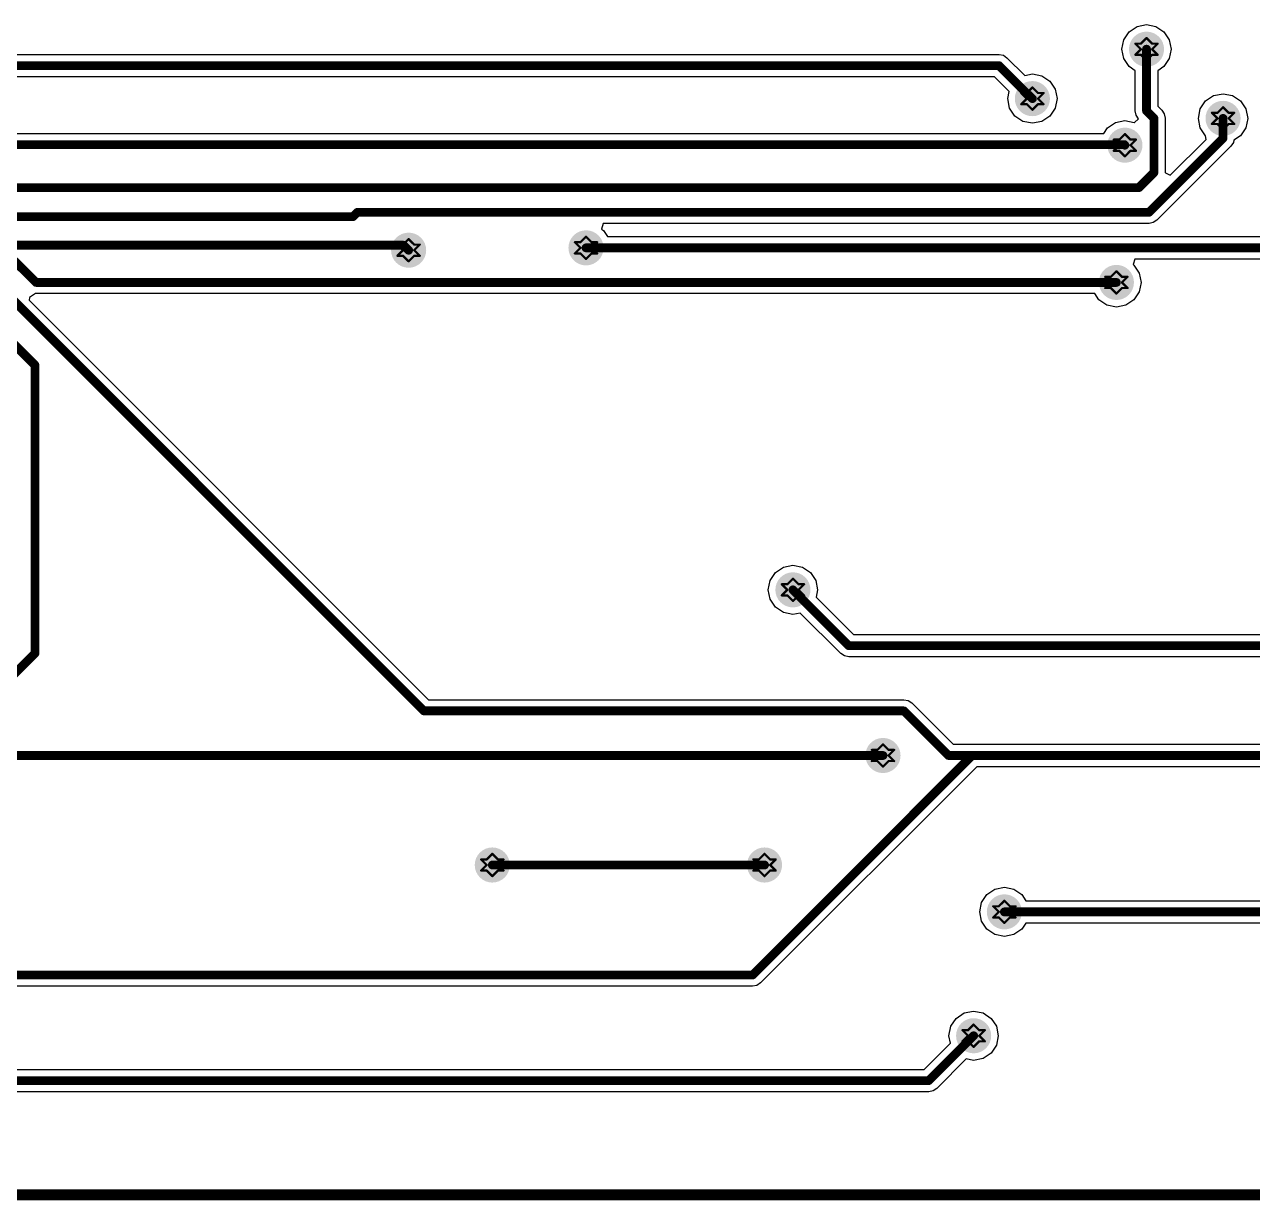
# Paper-space layout 'Лист1' of a CAD drawing. Header units: millimetres. Extents: x 0 to 594, y 0 to 420.
# Drawn here: x 434.9 to 490.8, y 225.2 to 278.6 of the extents above; entities that cross this region are included whole.
import ezdxf

# ---------------------------------------------------------------- set-up
doc = ezdxf.new("R2010")
doc.units = ezdxf.units.MM
for name, color, linetype in [('BottomLayer', 5, 'Continuous'), ('DrillDrawing', 1, 'Continuous'), ('Mechanical1', 6, 'Continuous')]:
    doc.layers.add(name, color=color, linetype=linetype)

psp = doc.layouts.new('Лист1')

# ---------------------------------------------------------------- hatches: boundary and pattern name
at = {"layer": 'BottomLayer'}
h = psp.add_hatch(color=5, dxfattribs=at)
edge = h.paths.add_edge_path()
edge.add_arc((485.963, 277.524), 0.799, 0, 360, ccw=False)
h = psp.add_hatch(color=5, dxfattribs=at)
edge = h.paths.add_edge_path()
edge.add_arc((480.772, 275.277), 0.799, 0, 360, ccw=False)
h = psp.add_hatch(color=5, dxfattribs=at)
edge = h.paths.add_edge_path()
edge.add_arc((489.445, 274.378), 0.799, 0, 360, ccw=False)
h = psp.add_hatch(color=5, dxfattribs=at)
edge = h.paths.add_edge_path()
edge.add_arc((484.98, 273.16), 0.799, 0, 360, ccw=False)
h = psp.add_hatch(color=5, dxfattribs=at)
edge = h.paths.add_edge_path()
edge.add_arc((460.469, 268.491), 0.799, 0, 360, ccw=False)
h = psp.add_hatch(color=5, dxfattribs=at)
edge = h.paths.add_edge_path()
edge.add_arc((452.399, 268.384), 0.799, 0, 360, ccw=False)
h = psp.add_hatch(color=5, dxfattribs=at)
edge = h.paths.add_edge_path()
edge.add_arc((484.593, 266.918), 0.799, 0, 360, ccw=False)
h = psp.add_hatch(color=5, dxfattribs=at)
edge = h.paths.add_edge_path()
edge.add_arc((469.88, 252.94), 0.799, 0, 360, ccw=False)
h = psp.add_hatch(color=5, dxfattribs=at)
edge = h.paths.add_edge_path()
edge.add_arc((473.976, 245.408), 0.799, 0, 360, ccw=False)
h = psp.add_hatch(color=5, dxfattribs=at)
edge = h.paths.add_edge_path()
edge.add_arc((456.206, 240.428), 0.799, 0, 360, ccw=False)
h = psp.add_hatch(color=5, dxfattribs=at)
edge = h.paths.add_edge_path()
edge.add_arc((468.589, 240.428), 0.799, 0, 360, ccw=False)
h = psp.add_hatch(color=5, dxfattribs=at)
edge = h.paths.add_edge_path()
edge.add_arc((479.498, 238.297), 0.799, 0, 360, ccw=False)
h = psp.add_hatch(color=5, dxfattribs=at)
edge = h.paths.add_edge_path()
edge.add_arc((478.099, 232.664), 0.799, 0, 360, ccw=False)

# ---------------------------------------------------------------- linework, layer by layer
for p, q in [((484.928, 277.953), (485.171, 278.316)), ((485.171, 278.316), (485.535, 278.559)), ((485.535, 278.559), (485.963, 278.644)), ((485.963, 278.644), (486.392, 278.559)), ((486.392, 278.559), (486.756, 278.316)), ((486.756, 278.316), (486.998, 277.953)), ((484.843, 277.524), (484.928, 277.953)), ((486.998, 277.953), (487.084, 277.524)), ((381.674, 277.284), (479.257, 277.284)), ((479.257, 277.284), (479.452, 277.246)), ((479.452, 277.246), (479.617, 277.135)), ((479.617, 277.135), (480.425, 276.328)), ((484.928, 277.095), (484.843, 277.524)), ((485.171, 276.732), (484.928, 277.095)), ((486.998, 277.095), (486.756, 276.732)), ((487.084, 277.524), (486.998, 277.095)), ((485.454, 276.543), (485.171, 276.732)), ((485.454, 274.723), (485.454, 276.543)), ((486.756, 276.732), (486.473, 276.543)), ((486.473, 276.543), (486.473, 274.934)), ((479.046, 276.266), (381.885, 276.266)), ((479.716, 275.596), (479.046, 276.266)), ((480.425, 276.328), (480.772, 276.397)), ((480.772, 276.397), (481.201, 276.312)), ((481.201, 276.312), (481.565, 276.069)), ((481.565, 276.069), (481.807, 275.705)), ((479.652, 275.277), (479.716, 275.596)), ((481.807, 275.705), (481.893, 275.277)), ((488.653, 275.17), (489.017, 275.413)), ((489.017, 275.413), (489.445, 275.498)), ((489.445, 275.498), (489.874, 275.413)), ((489.874, 275.413), (490.238, 275.17)), ((479.737, 274.848), (479.652, 275.277)), ((479.98, 274.484), (479.737, 274.848)), ((481.807, 274.848), (481.565, 274.484)), ((481.893, 275.277), (481.807, 274.848)), ((486.473, 274.934), (486.659, 274.748)), ((488.325, 274.378), (488.41, 274.806)), ((488.41, 274.806), (488.653, 275.17)), ((490.238, 275.17), (490.48, 274.806)), ((490.48, 274.806), (490.566, 274.378)), ((480.344, 274.242), (479.98, 274.484)), ((480.772, 274.156), (480.344, 274.242)), ((481.201, 274.242), (480.772, 274.156)), ((481.565, 274.484), (481.201, 274.242)), ((484.551, 274.195), (484.98, 274.28)), ((484.98, 274.28), (485.408, 274.195)), ((485.424, 274.185), (485.603, 274.363)), ((485.493, 274.529), (485.454, 274.723)), ((485.603, 274.363), (485.493, 274.529)), ((486.659, 274.748), (486.77, 274.583)), ((486.77, 274.583), (486.808, 274.388)), ((486.808, 274.388), (486.808, 271.919)), ((488.41, 273.949), (488.325, 274.378)), ((490.566, 274.378), (490.48, 273.949)), ((426.722, 273.696), (484.017, 273.696)), ((484.017, 273.696), (484.187, 273.952)), ((484.187, 273.952), (484.551, 274.195)), ((485.408, 274.195), (485.424, 274.185)), ((488.653, 273.585), (488.41, 273.949)), ((490.48, 273.949), (490.238, 273.585)), ((489.805, 273.117), (486.437, 269.748)), ((487.044, 271.795), (488.669, 273.421)), ((488.669, 273.421), (488.653, 273.585)), ((489.916, 273.282), (489.805, 273.117)), ((489.936, 273.384), (489.916, 273.282)), ((490.238, 273.585), (489.936, 273.384)), ((486.808, 271.919), (486.824, 271.904)), ((486.824, 271.904), (487.044, 271.795)), ((461.246, 269.599), (461.169, 269.345)), ((461.169, 269.345), (461.261, 269.283)), ((486.077, 269.599), (461.246, 269.599)), ((461.261, 269.283), (461.45, 269)), ((486.272, 269.638), (486.077, 269.599)), ((486.437, 269.748), (486.272, 269.638)), ((461.45, 269), (492.431, 269)), ((485.436, 267.982), (485.359, 267.728)), ((485.359, 267.728), (485.385, 267.71)), ((485.385, 267.71), (485.628, 267.347)), ((492.642, 267.982), (485.436, 267.982)), ((485.628, 267.347), (485.714, 266.918)), ((435.433, 266.412), (435.157, 266.231)), ((435.451, 266.409), (435.433, 266.412)), ((485.628, 266.489), (485.385, 266.126)), ((485.714, 266.918), (485.628, 266.489)), ((435.157, 266.231), (435.136, 266.116)), ((435.136, 266.116), (453.307, 247.945)), ((483.612, 266.409), (435.451, 266.409)), ((483.801, 266.126), (483.612, 266.409)), ((484.165, 265.883), (483.801, 266.126)), ((484.593, 265.798), (484.165, 265.883)), ((485.022, 265.883), (484.593, 265.798)), ((485.385, 266.126), (485.022, 265.883)), ((468.845, 253.369), (469.088, 253.733)), ((469.088, 253.733), (469.452, 253.975)), ((469.452, 253.975), (469.88, 254.061)), ((469.88, 254.061), (470.309, 253.975)), ((470.309, 253.975), (470.673, 253.733)), ((470.673, 253.733), (470.915, 253.369)), ((468.76, 252.94), (468.845, 253.369)), ((470.915, 253.369), (471.001, 252.94)), ((468.845, 252.512), (468.76, 252.94)), ((469.088, 252.148), (468.845, 252.512)), ((471.001, 252.94), (470.934, 252.607)), ((470.934, 252.607), (472.629, 250.912)), ((469.452, 251.905), (469.088, 252.148)), ((469.88, 251.82), (469.452, 251.905)), ((470.214, 251.886), (469.88, 251.82)), ((472.058, 250.043), (470.214, 251.886)), ((472.629, 250.912), (495.241, 250.912)), ((472.223, 249.933), (472.058, 250.043)), ((472.418, 249.894), (472.223, 249.933)), ((495.241, 249.894), (472.418, 249.894)), ((453.307, 247.945), (474.928, 247.945)), ((474.928, 247.945), (475.122, 247.907)), ((475.122, 247.907), (475.288, 247.796)), ((475.288, 247.796), (477.166, 245.918)), ((477.166, 245.918), (495.154, 245.918)), ((478.238, 244.899), (468.404, 235.065)), ((495.154, 244.899), (478.238, 244.899)), ((478.463, 238.726), (478.706, 239.089)), ((478.706, 239.089), (479.069, 239.332)), ((479.069, 239.332), (479.498, 239.417)), ((479.498, 239.417), (479.927, 239.332)), ((479.927, 239.332), (480.29, 239.089)), ((480.29, 239.089), (480.479, 238.806)), ((478.377, 238.297), (478.463, 238.726)), ((480.479, 238.806), (495.578, 238.806)), ((478.463, 237.868), (478.377, 238.297)), ((478.706, 237.505), (478.463, 237.868)), ((479.069, 237.262), (478.706, 237.505)), ((480.29, 237.505), (479.927, 237.262)), ((480.479, 237.788), (480.29, 237.505)), ((495.789, 237.788), (480.479, 237.788)), ((479.498, 237.177), (479.069, 237.262)), ((479.927, 237.262), (479.498, 237.177)), ((468.044, 234.916), (425.982, 234.916)), ((468.239, 234.955), (468.044, 234.916)), ((468.404, 235.065), (468.239, 234.955)), ((477.307, 233.456), (477.67, 233.699)), ((477.67, 233.699), (478.099, 233.785)), ((478.099, 233.785), (478.528, 233.699)), ((478.528, 233.699), (478.891, 233.456)), ((476.978, 232.664), (477.064, 233.093)), ((477.064, 233.093), (477.307, 233.456)), ((478.891, 233.456), (479.134, 233.093)), ((479.134, 233.093), (479.219, 232.664)), ((477.045, 232.33), (476.978, 232.664)), ((479.219, 232.664), (479.134, 232.235)), ((475.848, 231.133), (477.045, 232.33)), ((478.891, 231.872), (478.528, 231.629)), ((479.134, 232.235), (478.891, 231.872)), ((477.765, 231.61), (476.419, 230.264)), ((478.099, 231.544), (477.765, 231.61)), ((478.528, 231.629), (478.099, 231.544)), ((410.655, 231.133), (475.848, 231.133)), ((476.059, 230.115), (410.444, 230.115)), ((476.253, 230.153), (476.059, 230.115)), ((476.419, 230.264), (476.253, 230.153)), ((352.105, 225.429), (521.925, 225.429))]:
    psp.add_line(p, q, dxfattribs=at)
at = {"layer": 'BottomLayer', "const_width": 0.4}
for points in [[(485.963, 274.723), (485.963, 277.524)], [(479.257, 276.775), (381.674, 276.775)], [(480.598, 275.434), (479.257, 276.775)], [(480.615, 275.434), (480.598, 275.434)], [(480.772, 275.277), (480.615, 275.434)], [(486.299, 274.388), (485.963, 274.723)], [(486.299, 271.912), (486.299, 274.388)], [(489.445, 273.477), (489.445, 274.378)], [(489.445, 273.477), (486.077, 270.108)], [(484.952, 273.187), (425.786, 273.187)], [(484.98, 273.16), (484.952, 273.187)], [(486.299, 271.912), (485.619, 271.231)], [(485.619, 271.231), (423.066, 271.231)], [(449.874, 269.912), (426.012, 269.912)], [(450.07, 270.108), (449.874, 269.912)], [(486.077, 270.108), (450.07, 270.108)], [(452.172, 268.611), (431.5, 268.611)], [(452.399, 268.384), (452.172, 268.611)], [(492.642, 268.491), (460.469, 268.491)], [(435.451, 266.918), (434.456, 267.912)], [(484.593, 266.918), (435.451, 266.918)], [(453.096, 247.436), (433.919, 266.613)], [(435.401, 263.163), (432.62, 265.943)], [(435.401, 250.045), (435.401, 263.163)], [(472.418, 250.403), (469.88, 252.94)], [(435.401, 250.045), (431.468, 246.112)], [(497.951, 250.403), (472.418, 250.403)], [(474.928, 247.436), (453.096, 247.436)], [(476.955, 245.408), (474.928, 247.436)], [(473.976, 245.408), (432.171, 245.408)], [(478.027, 245.408), (468.044, 235.425)], [(478.027, 245.408), (476.955, 245.408)], [(497.951, 245.408), (478.027, 245.408)], [(468.589, 240.428), (456.206, 240.428)], [(495.789, 238.297), (479.498, 238.297)], [(468.044, 235.425), (425.982, 235.425)], [(478.099, 232.664), (476.059, 230.624)], [(476.059, 230.624), (410.444, 230.624)]]:
    psp.add_lwpolyline(points, dxfattribs=at)
at = {"layer": 'BottomLayer', "const_width": 0.2}
for points in [[(486.063, 277.524, -1), (485.863, 277.524, -1)], [(479.357, 276.775, -1), (479.157, 276.775, -1)], [(479.357, 276.775, -1), (479.157, 276.775, -1)], [(480.698, 275.434, -1), (480.499, 275.434, -1)], [(480.698, 275.434, -1), (480.499, 275.434, -1)], [(480.715, 275.434, -1), (480.515, 275.434, -1)], [(480.715, 275.434, -1), (480.515, 275.434, -1)], [(480.872, 275.277, -1), (480.673, 275.277, -1)], [(486.063, 274.723, -1), (485.863, 274.723, -1)], [(486.063, 274.723, -1), (485.863, 274.723, -1)], [(486.399, 274.388, -1), (486.199, 274.388, -1)], [(486.399, 274.388, -1), (486.199, 274.388, -1)], [(489.545, 274.378, -1), (489.345, 274.378, -1)], [(489.545, 273.477, -1), (489.345, 273.477, -1)], [(489.545, 273.477, -1), (489.345, 273.477, -1)], [(485.052, 273.187, -1), (484.852, 273.187, -1)], [(485.052, 273.187, -1), (484.852, 273.187, -1)], [(485.08, 273.16, -1), (484.88, 273.16, -1)], [(486.399, 271.912, -1), (486.199, 271.912, -1)], [(486.399, 271.912, -1), (486.199, 271.912, -1)], [(485.719, 271.231, -1), (485.519, 271.231, -1)], [(485.719, 271.231, -1), (485.519, 271.231, -1)], [(449.974, 269.912, -1), (449.774, 269.912, -1)], [(449.974, 269.912, -1), (449.774, 269.912, -1)], [(450.17, 270.108, -1), (449.97, 270.108, -1)], [(450.17, 270.108, -1), (449.97, 270.108, -1)], [(486.177, 270.108, -1), (485.977, 270.108, -1)], [(486.177, 270.108, -1), (485.977, 270.108, -1)], [(452.271, 268.611, -1), (452.072, 268.611, -1)], [(452.271, 268.611, -1), (452.072, 268.611, -1)], [(460.569, 268.491, -1), (460.369, 268.491, -1)], [(452.499, 268.384, -1), (452.299, 268.384, -1)], [(435.55, 266.918, -1), (435.351, 266.918, -1)], [(435.55, 266.918, -1), (435.351, 266.918, -1)], [(484.693, 266.918, -1), (484.493, 266.918, -1)], [(435.5, 263.163, -1), (435.301, 263.163, -1)], [(435.5, 263.163, -1), (435.301, 263.163, -1)], [(469.98, 252.94, -1), (469.78, 252.94, -1)], [(435.5, 250.045, -1), (435.301, 250.045, -1)], [(435.5, 250.045, -1), (435.301, 250.045, -1)], [(472.518, 250.403, -1), (472.318, 250.403, -1)], [(472.518, 250.403, -1), (472.318, 250.403, -1)], [(453.196, 247.436, -1), (452.996, 247.436, -1)], [(453.196, 247.436, -1), (452.996, 247.436, -1)], [(475.027, 247.436, -1), (474.828, 247.436, -1)], [(475.027, 247.436, -1), (474.828, 247.436, -1)], [(474.076, 245.408, -1), (473.876, 245.408, -1)], [(477.055, 245.408, -1), (476.856, 245.408, -1)], [(477.055, 245.408, -1), (476.856, 245.408, -1)], [(478.127, 245.408, -1), (477.927, 245.408, -1)], [(478.127, 245.408, -1), (477.927, 245.408, -1)], [(478.127, 245.408, -1), (477.927, 245.408, -1)], [(456.306, 240.428, -1), (456.107, 240.428, -1)], [(468.688, 240.428, -1), (468.489, 240.428, -1)], [(479.598, 238.297, -1), (479.398, 238.297, -1)], [(468.144, 235.425, -1), (467.944, 235.425, -1)], [(468.144, 235.425, -1), (467.944, 235.425, -1)], [(478.199, 232.664, -1), (477.999, 232.664, -1)], [(476.158, 230.624, -1), (475.959, 230.624, -1)], [(476.158, 230.624, -1), (475.959, 230.624, -1)]]:
    psp.add_lwpolyline(points, format="xyb", close=True, dxfattribs=at)
at = {"layer": 'DrillDrawing', "const_width": 0.101}
for points in [[(485.71, 277.778), (485.456, 277.778)], [(485.71, 277.524), (485.456, 277.778)], [(485.963, 278.031), (485.71, 277.778)], [(486.217, 277.778), (485.963, 278.031)], [(486.471, 277.778), (486.217, 277.524)], [(486.471, 277.778), (486.217, 277.778)], [(485.71, 277.524), (485.456, 277.27)], [(485.71, 277.27), (485.456, 277.27)], [(485.963, 277.016), (485.71, 277.27)], [(486.217, 277.27), (485.963, 277.016)], [(486.471, 277.27), (486.217, 277.524)], [(486.471, 277.27), (486.217, 277.27)], [(480.519, 275.53), (480.265, 275.53)], [(480.519, 275.277), (480.265, 275.53)], [(480.772, 275.784), (480.519, 275.53)], [(481.026, 275.53), (480.772, 275.784)], [(481.28, 275.53), (481.026, 275.277)], [(481.28, 275.53), (481.026, 275.53)], [(480.519, 275.277), (480.265, 275.023)], [(480.519, 275.023), (480.265, 275.023)], [(480.772, 274.769), (480.519, 275.023)], [(481.026, 275.023), (480.772, 274.769)], [(481.28, 275.023), (481.026, 275.277)], [(481.28, 275.023), (481.026, 275.023)], [(489.445, 274.885), (489.192, 274.631)], [(489.699, 274.631), (489.445, 274.885)], [(489.192, 274.631), (488.938, 274.631)], [(489.192, 274.378), (488.938, 274.631)], [(489.192, 274.378), (488.938, 274.124)], [(489.953, 274.631), (489.699, 274.378)], [(489.953, 274.631), (489.699, 274.631)], [(489.953, 274.124), (489.699, 274.378)], [(484.98, 273.667), (484.726, 273.413)], [(485.233, 273.413), (484.98, 273.667)], [(489.192, 274.124), (488.938, 274.124)], [(489.445, 273.87), (489.192, 274.124)], [(489.699, 274.124), (489.445, 273.87)], [(489.953, 274.124), (489.699, 274.124)], [(484.726, 273.413), (484.472, 273.413)], [(484.726, 273.16), (484.472, 273.413)], [(484.726, 273.16), (484.472, 272.906)], [(485.487, 273.413), (485.233, 273.16)], [(485.487, 273.413), (485.233, 273.413)], [(485.487, 272.906), (485.233, 273.16)], [(484.726, 272.906), (484.472, 272.906)], [(484.98, 272.652), (484.726, 272.906)], [(485.233, 272.906), (484.98, 272.652)], [(485.487, 272.906), (485.233, 272.906)], [(452.145, 268.638), (451.891, 268.638)], [(452.145, 268.384), (451.891, 268.638)], [(452.399, 268.891), (452.145, 268.638)], [(452.653, 268.638), (452.399, 268.891)], [(452.906, 268.638), (452.653, 268.384)], [(452.906, 268.638), (452.653, 268.638)], [(460.215, 268.745), (459.962, 268.745)], [(460.215, 268.491), (459.962, 268.745)], [(460.469, 268.999), (460.215, 268.745)], [(460.723, 268.745), (460.469, 268.999)], [(460.977, 268.745), (460.723, 268.491)], [(460.977, 268.745), (460.723, 268.745)], [(452.145, 268.384), (451.891, 268.13)], [(452.145, 268.13), (451.891, 268.13)], [(452.399, 267.876), (452.145, 268.13)], [(452.653, 268.13), (452.399, 267.876)], [(452.906, 268.13), (452.653, 268.384)], [(452.906, 268.13), (452.653, 268.13)], [(460.215, 268.491), (459.962, 268.237)], [(460.215, 268.237), (459.962, 268.237)], [(460.469, 267.984), (460.215, 268.237)], [(460.723, 268.237), (460.469, 267.984)], [(460.977, 268.237), (460.723, 268.491)], [(460.977, 268.237), (460.723, 268.237)], [(484.34, 267.172), (484.086, 267.172)], [(484.34, 266.918), (484.086, 267.172)], [(484.34, 266.918), (484.086, 266.664)], [(484.593, 267.425), (484.34, 267.172)], [(484.847, 267.172), (484.593, 267.425)], [(485.101, 267.172), (484.847, 266.918)], [(485.101, 267.172), (484.847, 267.172)], [(485.101, 266.664), (484.847, 266.918)], [(484.34, 266.664), (484.086, 266.664)], [(484.593, 266.41), (484.34, 266.664)], [(484.847, 266.664), (484.593, 266.41)], [(485.101, 266.664), (484.847, 266.664)], [(469.627, 253.194), (469.373, 253.194)], [(469.627, 252.94), (469.373, 253.194)], [(469.88, 253.448), (469.627, 253.194)], [(470.134, 253.194), (469.88, 253.448)], [(470.388, 253.194), (470.134, 252.94)], [(470.388, 253.194), (470.134, 253.194)], [(469.627, 252.94), (469.373, 252.687)], [(469.627, 252.687), (469.373, 252.687)], [(469.88, 252.433), (469.627, 252.687)], [(470.134, 252.687), (469.88, 252.433)], [(470.388, 252.687), (470.134, 252.94)], [(470.388, 252.687), (470.134, 252.687)], [(473.976, 245.916), (473.722, 245.662)], [(474.23, 245.662), (473.976, 245.916)], [(473.722, 245.662), (473.469, 245.662)], [(473.722, 245.408), (473.469, 245.662)], [(473.722, 245.408), (473.469, 245.155)], [(473.722, 245.155), (473.469, 245.155)], [(473.976, 244.901), (473.722, 245.155)], [(474.23, 245.155), (473.976, 244.901)], [(474.484, 245.662), (474.23, 245.408)], [(474.484, 245.662), (474.23, 245.662)], [(474.484, 245.155), (474.23, 245.408)], [(474.484, 245.155), (474.23, 245.155)], [(455.953, 240.682), (455.699, 240.682)], [(455.953, 240.428), (455.699, 240.682)], [(456.206, 240.936), (455.953, 240.682)], [(456.46, 240.682), (456.206, 240.936)], [(456.714, 240.682), (456.46, 240.428)], [(456.714, 240.682), (456.46, 240.682)], [(468.335, 240.682), (468.081, 240.682)], [(468.335, 240.428), (468.081, 240.682)], [(468.589, 240.936), (468.335, 240.682)], [(468.842, 240.682), (468.589, 240.936)], [(469.096, 240.682), (468.842, 240.428)], [(469.096, 240.682), (468.842, 240.682)], [(455.953, 240.428), (455.699, 240.175)], [(455.953, 240.175), (455.699, 240.175)], [(456.206, 239.921), (455.953, 240.175)], [(456.46, 240.175), (456.206, 239.921)], [(456.714, 240.175), (456.46, 240.428)], [(456.714, 240.175), (456.46, 240.175)], [(468.335, 240.428), (468.081, 240.175)], [(468.335, 240.175), (468.081, 240.175)], [(468.589, 239.921), (468.335, 240.175)], [(468.842, 240.175), (468.589, 239.921)], [(469.096, 240.175), (468.842, 240.428)], [(469.096, 240.175), (468.842, 240.175)], [(479.244, 238.551), (478.99, 238.551)], [(479.244, 238.297), (478.99, 238.551)], [(479.498, 238.804), (479.244, 238.551)], [(479.752, 238.551), (479.498, 238.804)], [(480.005, 238.551), (479.752, 238.297)], [(480.005, 238.551), (479.752, 238.551)], [(479.244, 238.297), (478.99, 238.043)], [(479.244, 238.043), (478.99, 238.043)], [(479.498, 237.79), (479.244, 238.043)], [(479.752, 238.043), (479.498, 237.79)], [(480.005, 238.043), (479.752, 238.297)], [(480.005, 238.043), (479.752, 238.043)], [(477.845, 232.918), (477.591, 232.918)], [(477.845, 232.664), (477.591, 232.918)], [(478.099, 233.172), (477.845, 232.918)], [(478.353, 232.918), (478.099, 233.172)], [(478.606, 232.918), (478.353, 232.664)], [(478.606, 232.918), (478.353, 232.918)], [(477.845, 232.664), (477.591, 232.41)], [(477.845, 232.41), (477.591, 232.41)], [(478.099, 232.157), (477.845, 232.41)], [(478.353, 232.41), (478.099, 232.157)], [(478.606, 232.41), (478.353, 232.664)], [(478.606, 232.41), (478.353, 232.41)]]:
    psp.add_lwpolyline(points, dxfattribs=at)
at = {"layer": 'DrillDrawing', "const_width": 0.0507}
for points in [[(485.481, 277.778, -1), (485.431, 277.778, -1)], [(485.481, 277.778, -1), (485.431, 277.778, -1)], [(485.735, 277.778, -1), (485.684, 277.778, -1)], [(485.735, 277.778, -1), (485.684, 277.778, -1)], [(485.989, 278.031, -1), (485.938, 278.031, -1)], [(485.989, 278.031, -1), (485.938, 278.031, -1)], [(486.242, 277.778, -1), (486.192, 277.778, -1)], [(486.242, 277.778, -1), (486.192, 277.778, -1)], [(486.496, 277.778, -1), (486.445, 277.778, -1)], [(486.496, 277.778, -1), (486.445, 277.778, -1)], [(485.481, 277.27, -1), (485.431, 277.27, -1)], [(485.481, 277.27, -1), (485.431, 277.27, -1)], [(485.735, 277.524, -1), (485.684, 277.524, -1)], [(485.735, 277.524, -1), (485.684, 277.524, -1)], [(485.735, 277.27, -1), (485.684, 277.27, -1)], [(485.735, 277.27, -1), (485.684, 277.27, -1)], [(485.989, 277.016, -1), (485.938, 277.016, -1)], [(485.989, 277.016, -1), (485.938, 277.016, -1)], [(486.242, 277.524, -1), (486.192, 277.524, -1)], [(486.242, 277.524, -1), (486.192, 277.524, -1)], [(486.242, 277.27, -1), (486.192, 277.27, -1)], [(486.242, 277.27, -1), (486.192, 277.27, -1)], [(486.496, 277.27, -1), (486.445, 277.27, -1)], [(486.496, 277.27, -1), (486.445, 277.27, -1)], [(480.29, 275.53, -1), (480.24, 275.53, -1)], [(480.29, 275.53, -1), (480.24, 275.53, -1)], [(480.544, 275.53, -1), (480.493, 275.53, -1)], [(480.544, 275.53, -1), (480.493, 275.53, -1)], [(480.798, 275.784, -1), (480.747, 275.784, -1)], [(480.798, 275.784, -1), (480.747, 275.784, -1)], [(481.052, 275.53, -1), (481.001, 275.53, -1)], [(481.052, 275.53, -1), (481.001, 275.53, -1)], [(481.305, 275.53, -1), (481.254, 275.53, -1)], [(481.305, 275.53, -1), (481.254, 275.53, -1)], [(480.29, 275.023, -1), (480.24, 275.023, -1)], [(480.29, 275.023, -1), (480.24, 275.023, -1)], [(480.544, 275.277, -1), (480.493, 275.277, -1)], [(480.544, 275.277, -1), (480.493, 275.277, -1)], [(480.544, 275.023, -1), (480.493, 275.023, -1)], [(480.544, 275.023, -1), (480.493, 275.023, -1)], [(480.798, 274.769, -1), (480.747, 274.769, -1)], [(480.798, 274.769, -1), (480.747, 274.769, -1)], [(481.052, 275.277, -1), (481.001, 275.277, -1)], [(481.052, 275.277, -1), (481.001, 275.277, -1)], [(481.052, 275.023, -1), (481.001, 275.023, -1)], [(481.052, 275.023, -1), (481.001, 275.023, -1)], [(481.305, 275.023, -1), (481.254, 275.023, -1)], [(481.305, 275.023, -1), (481.254, 275.023, -1)], [(489.471, 274.885, -1), (489.42, 274.885, -1)], [(489.471, 274.885, -1), (489.42, 274.885, -1)], [(488.963, 274.631, -1), (488.912, 274.631, -1)], [(488.963, 274.631, -1), (488.912, 274.631, -1)], [(489.217, 274.631, -1), (489.166, 274.631, -1)], [(489.217, 274.631, -1), (489.166, 274.631, -1)], [(489.217, 274.378, -1), (489.166, 274.378, -1)], [(489.217, 274.378, -1), (489.166, 274.378, -1)], [(489.724, 274.631, -1), (489.674, 274.631, -1)], [(489.724, 274.631, -1), (489.674, 274.631, -1)], [(489.724, 274.378, -1), (489.674, 274.378, -1)], [(489.724, 274.378, -1), (489.674, 274.378, -1)], [(489.978, 274.631, -1), (489.927, 274.631, -1)], [(489.978, 274.631, -1), (489.927, 274.631, -1)], [(485.005, 273.667, -1), (484.954, 273.667, -1)], [(485.005, 273.667, -1), (484.954, 273.667, -1)], [(488.963, 274.124, -1), (488.912, 274.124, -1)], [(488.963, 274.124, -1), (488.912, 274.124, -1)], [(489.217, 274.124, -1), (489.166, 274.124, -1)], [(489.217, 274.124, -1), (489.166, 274.124, -1)], [(489.471, 273.87, -1), (489.42, 273.87, -1)], [(489.471, 273.87, -1), (489.42, 273.87, -1)], [(489.724, 274.124, -1), (489.674, 274.124, -1)], [(489.724, 274.124, -1), (489.674, 274.124, -1)], [(489.978, 274.124, -1), (489.927, 274.124, -1)], [(489.978, 274.124, -1), (489.927, 274.124, -1)], [(484.498, 273.413, -1), (484.447, 273.413, -1)], [(484.498, 273.413, -1), (484.447, 273.413, -1)], [(484.751, 273.413, -1), (484.701, 273.413, -1)], [(484.751, 273.413, -1), (484.701, 273.413, -1)], [(484.751, 273.16, -1), (484.701, 273.16, -1)], [(484.751, 273.16, -1), (484.701, 273.16, -1)], [(485.259, 273.413, -1), (485.208, 273.413, -1)], [(485.259, 273.413, -1), (485.208, 273.413, -1)], [(485.259, 273.16, -1), (485.208, 273.16, -1)], [(485.259, 273.16, -1), (485.208, 273.16, -1)], [(485.512, 273.413, -1), (485.462, 273.413, -1)], [(485.512, 273.413, -1), (485.462, 273.413, -1)], [(484.498, 272.906, -1), (484.447, 272.906, -1)], [(484.498, 272.906, -1), (484.447, 272.906, -1)], [(484.751, 272.906, -1), (484.701, 272.906, -1)], [(484.751, 272.906, -1), (484.701, 272.906, -1)], [(485.005, 272.652, -1), (484.954, 272.652, -1)], [(485.005, 272.652, -1), (484.954, 272.652, -1)], [(485.259, 272.906, -1), (485.208, 272.906, -1)], [(485.259, 272.906, -1), (485.208, 272.906, -1)], [(485.512, 272.906, -1), (485.462, 272.906, -1)], [(485.512, 272.906, -1), (485.462, 272.906, -1)], [(451.917, 268.638, -1), (451.866, 268.638, -1)], [(451.917, 268.638, -1), (451.866, 268.638, -1)], [(452.171, 268.638, -1), (452.12, 268.638, -1)], [(452.171, 268.638, -1), (452.12, 268.638, -1)], [(452.424, 268.891, -1), (452.374, 268.891, -1)], [(452.424, 268.891, -1), (452.374, 268.891, -1)], [(452.678, 268.638, -1), (452.627, 268.638, -1)], [(452.678, 268.638, -1), (452.627, 268.638, -1)], [(452.932, 268.638, -1), (452.881, 268.638, -1)], [(452.932, 268.638, -1), (452.881, 268.638, -1)], [(459.987, 268.745, -1), (459.936, 268.745, -1)], [(459.987, 268.745, -1), (459.936, 268.745, -1)], [(460.241, 268.745, -1), (460.19, 268.745, -1)], [(460.241, 268.745, -1), (460.19, 268.745, -1)], [(460.495, 268.999, -1), (460.444, 268.999, -1)], [(460.495, 268.999, -1), (460.444, 268.999, -1)], [(460.748, 268.745, -1), (460.698, 268.745, -1)], [(460.748, 268.745, -1), (460.698, 268.745, -1)], [(461.002, 268.745, -1), (460.951, 268.745, -1)], [(461.002, 268.745, -1), (460.951, 268.745, -1)], [(451.917, 268.13, -1), (451.866, 268.13, -1)], [(451.917, 268.13, -1), (451.866, 268.13, -1)], [(452.171, 268.384, -1), (452.12, 268.384, -1)], [(452.171, 268.384, -1), (452.12, 268.384, -1)], [(452.171, 268.13, -1), (452.12, 268.13, -1)], [(452.171, 268.13, -1), (452.12, 268.13, -1)], [(452.678, 268.384, -1), (452.627, 268.384, -1)], [(452.678, 268.384, -1), (452.627, 268.384, -1)], [(452.678, 268.13, -1), (452.627, 268.13, -1)], [(452.678, 268.13, -1), (452.627, 268.13, -1)], [(452.932, 268.13, -1), (452.881, 268.13, -1)], [(452.932, 268.13, -1), (452.881, 268.13, -1)], [(459.987, 268.237, -1), (459.936, 268.237, -1)], [(459.987, 268.237, -1), (459.936, 268.237, -1)], [(460.241, 268.491, -1), (460.19, 268.491, -1)], [(460.241, 268.491, -1), (460.19, 268.491, -1)], [(460.241, 268.237, -1), (460.19, 268.237, -1)], [(460.241, 268.237, -1), (460.19, 268.237, -1)], [(460.748, 268.491, -1), (460.698, 268.491, -1)], [(460.748, 268.491, -1), (460.698, 268.491, -1)], [(460.748, 268.237, -1), (460.698, 268.237, -1)], [(460.748, 268.237, -1), (460.698, 268.237, -1)], [(461.002, 268.237, -1), (460.951, 268.237, -1)], [(461.002, 268.237, -1), (460.951, 268.237, -1)], [(452.424, 267.876, -1), (452.374, 267.876, -1)], [(452.424, 267.876, -1), (452.374, 267.876, -1)], [(460.495, 267.984, -1), (460.444, 267.984, -1)], [(460.495, 267.984, -1), (460.444, 267.984, -1)], [(484.111, 267.172, -1), (484.06, 267.172, -1)], [(484.111, 267.172, -1), (484.06, 267.172, -1)], [(484.365, 267.172, -1), (484.314, 267.172, -1)], [(484.365, 267.172, -1), (484.314, 267.172, -1)], [(484.365, 266.918, -1), (484.314, 266.918, -1)], [(484.365, 266.918, -1), (484.314, 266.918, -1)], [(484.619, 267.425, -1), (484.568, 267.425, -1)], [(484.619, 267.425, -1), (484.568, 267.425, -1)], [(484.872, 267.172, -1), (484.822, 267.172, -1)], [(484.872, 267.172, -1), (484.822, 267.172, -1)], [(484.872, 266.918, -1), (484.822, 266.918, -1)], [(484.872, 266.918, -1), (484.822, 266.918, -1)], [(485.126, 267.172, -1), (485.075, 267.172, -1)], [(485.126, 267.172, -1), (485.075, 267.172, -1)], [(484.111, 266.664, -1), (484.06, 266.664, -1)], [(484.111, 266.664, -1), (484.06, 266.664, -1)], [(484.365, 266.664, -1), (484.314, 266.664, -1)], [(484.365, 266.664, -1), (484.314, 266.664, -1)], [(484.619, 266.41, -1), (484.568, 266.41, -1)], [(484.619, 266.41, -1), (484.568, 266.41, -1)], [(484.872, 266.664, -1), (484.822, 266.664, -1)], [(484.872, 266.664, -1), (484.822, 266.664, -1)], [(485.126, 266.664, -1), (485.075, 266.664, -1)], [(485.126, 266.664, -1), (485.075, 266.664, -1)], [(469.398, 253.194, -1), (469.348, 253.194, -1)], [(469.398, 253.194, -1), (469.348, 253.194, -1)], [(469.652, 253.194, -1), (469.601, 253.194, -1)], [(469.652, 253.194, -1), (469.601, 253.194, -1)], [(469.906, 253.448, -1), (469.855, 253.448, -1)], [(469.906, 253.448, -1), (469.855, 253.448, -1)], [(470.159, 253.194, -1), (470.109, 253.194, -1)], [(470.159, 253.194, -1), (470.109, 253.194, -1)], [(470.413, 253.194, -1), (470.362, 253.194, -1)], [(470.413, 253.194, -1), (470.362, 253.194, -1)], [(469.398, 252.687, -1), (469.348, 252.687, -1)], [(469.398, 252.687, -1), (469.348, 252.687, -1)], [(469.652, 252.94, -1), (469.601, 252.94, -1)], [(469.652, 252.94, -1), (469.601, 252.94, -1)], [(469.652, 252.687, -1), (469.601, 252.687, -1)], [(469.652, 252.687, -1), (469.601, 252.687, -1)], [(469.906, 252.433, -1), (469.855, 252.433, -1)], [(469.906, 252.433, -1), (469.855, 252.433, -1)], [(470.159, 252.94, -1), (470.109, 252.94, -1)], [(470.159, 252.94, -1), (470.109, 252.94, -1)], [(470.159, 252.687, -1), (470.109, 252.687, -1)], [(470.159, 252.687, -1), (470.109, 252.687, -1)], [(470.413, 252.687, -1), (470.362, 252.687, -1)], [(470.413, 252.687, -1), (470.362, 252.687, -1)], [(474.001, 245.916, -1), (473.951, 245.916, -1)], [(474.001, 245.916, -1), (473.951, 245.916, -1)], [(473.494, 245.662, -1), (473.443, 245.662, -1)], [(473.494, 245.662, -1), (473.443, 245.662, -1)], [(473.494, 245.155, -1), (473.443, 245.155, -1)], [(473.494, 245.155, -1), (473.443, 245.155, -1)], [(473.748, 245.662, -1), (473.697, 245.662, -1)], [(473.748, 245.662, -1), (473.697, 245.662, -1)], [(473.748, 245.408, -1), (473.697, 245.408, -1)], [(473.748, 245.408, -1), (473.697, 245.408, -1)], [(473.748, 245.155, -1), (473.697, 245.155, -1)], [(473.748, 245.155, -1), (473.697, 245.155, -1)], [(474.255, 245.662, -1), (474.204, 245.662, -1)], [(474.255, 245.662, -1), (474.204, 245.662, -1)], [(474.255, 245.408, -1), (474.204, 245.408, -1)], [(474.255, 245.408, -1), (474.204, 245.408, -1)], [(474.255, 245.155, -1), (474.204, 245.155, -1)], [(474.255, 245.155, -1), (474.204, 245.155, -1)], [(474.509, 245.662, -1), (474.458, 245.662, -1)], [(474.509, 245.662, -1), (474.458, 245.662, -1)], [(474.509, 245.155, -1), (474.458, 245.155, -1)], [(474.509, 245.155, -1), (474.458, 245.155, -1)], [(474.001, 244.901, -1), (473.951, 244.901, -1)], [(474.001, 244.901, -1), (473.951, 244.901, -1)], [(455.724, 240.682, -1), (455.674, 240.682, -1)], [(455.724, 240.682, -1), (455.674, 240.682, -1)], [(455.978, 240.682, -1), (455.927, 240.682, -1)], [(455.978, 240.682, -1), (455.927, 240.682, -1)], [(456.232, 240.936, -1), (456.181, 240.936, -1)], [(456.232, 240.936, -1), (456.181, 240.936, -1)], [(456.486, 240.682, -1), (456.435, 240.682, -1)], [(456.486, 240.682, -1), (456.435, 240.682, -1)], [(456.739, 240.682, -1), (456.689, 240.682, -1)], [(456.739, 240.682, -1), (456.689, 240.682, -1)], [(468.106, 240.682, -1), (468.056, 240.682, -1)], [(468.106, 240.682, -1), (468.056, 240.682, -1)], [(468.36, 240.682, -1), (468.309, 240.682, -1)], [(468.36, 240.682, -1), (468.309, 240.682, -1)], [(468.614, 240.936, -1), (468.563, 240.936, -1)], [(468.614, 240.936, -1), (468.563, 240.936, -1)], [(468.868, 240.682, -1), (468.817, 240.682, -1)], [(468.868, 240.682, -1), (468.817, 240.682, -1)], [(469.121, 240.682, -1), (469.071, 240.682, -1)], [(469.121, 240.682, -1), (469.071, 240.682, -1)], [(455.724, 240.175, -1), (455.674, 240.175, -1)], [(455.724, 240.175, -1), (455.674, 240.175, -1)], [(455.978, 240.428, -1), (455.927, 240.428, -1)], [(455.978, 240.428, -1), (455.927, 240.428, -1)], [(455.978, 240.175, -1), (455.927, 240.175, -1)], [(455.978, 240.175, -1), (455.927, 240.175, -1)], [(456.486, 240.428, -1), (456.435, 240.428, -1)], [(456.486, 240.428, -1), (456.435, 240.428, -1)], [(456.486, 240.175, -1), (456.435, 240.175, -1)], [(456.486, 240.175, -1), (456.435, 240.175, -1)], [(456.739, 240.175, -1), (456.689, 240.175, -1)], [(456.739, 240.175, -1), (456.689, 240.175, -1)], [(468.106, 240.175, -1), (468.056, 240.175, -1)], [(468.106, 240.175, -1), (468.056, 240.175, -1)], [(468.36, 240.428, -1), (468.309, 240.428, -1)], [(468.36, 240.428, -1), (468.309, 240.428, -1)], [(468.36, 240.175, -1), (468.309, 240.175, -1)], [(468.36, 240.175, -1), (468.309, 240.175, -1)], [(468.868, 240.428, -1), (468.817, 240.428, -1)], [(468.868, 240.428, -1), (468.817, 240.428, -1)], [(468.868, 240.175, -1), (468.817, 240.175, -1)], [(468.868, 240.175, -1), (468.817, 240.175, -1)], [(469.121, 240.175, -1), (469.071, 240.175, -1)], [(469.121, 240.175, -1), (469.071, 240.175, -1)], [(456.232, 239.921, -1), (456.181, 239.921, -1)], [(456.232, 239.921, -1), (456.181, 239.921, -1)], [(468.614, 239.921, -1), (468.563, 239.921, -1)], [(468.614, 239.921, -1), (468.563, 239.921, -1)], [(479.016, 238.551, -1), (478.965, 238.551, -1)], [(479.016, 238.551, -1), (478.965, 238.551, -1)], [(479.269, 238.551, -1), (479.219, 238.551, -1)], [(479.269, 238.551, -1), (479.219, 238.551, -1)], [(479.523, 238.804, -1), (479.472, 238.804, -1)], [(479.523, 238.804, -1), (479.472, 238.804, -1)], [(479.777, 238.551, -1), (479.726, 238.551, -1)], [(479.777, 238.551, -1), (479.726, 238.551, -1)], [(480.031, 238.551, -1), (479.98, 238.551, -1)], [(480.031, 238.551, -1), (479.98, 238.551, -1)], [(479.016, 238.043, -1), (478.965, 238.043, -1)], [(479.016, 238.043, -1), (478.965, 238.043, -1)], [(479.269, 238.297, -1), (479.219, 238.297, -1)], [(479.269, 238.297, -1), (479.219, 238.297, -1)], [(479.269, 238.043, -1), (479.219, 238.043, -1)], [(479.269, 238.043, -1), (479.219, 238.043, -1)], [(479.777, 238.297, -1), (479.726, 238.297, -1)], [(479.777, 238.297, -1), (479.726, 238.297, -1)], [(479.777, 238.043, -1), (479.726, 238.043, -1)], [(479.777, 238.043, -1), (479.726, 238.043, -1)], [(480.031, 238.043, -1), (479.98, 238.043, -1)], [(480.031, 238.043, -1), (479.98, 238.043, -1)], [(479.523, 237.79, -1), (479.472, 237.79, -1)], [(479.523, 237.79, -1), (479.472, 237.79, -1)], [(477.617, 232.918, -1), (477.566, 232.918, -1)], [(477.617, 232.918, -1), (477.566, 232.918, -1)], [(477.87, 232.918, -1), (477.82, 232.918, -1)], [(477.87, 232.918, -1), (477.82, 232.918, -1)], [(478.124, 233.172, -1), (478.073, 233.172, -1)], [(478.124, 233.172, -1), (478.073, 233.172, -1)], [(478.378, 232.918, -1), (478.327, 232.918, -1)], [(478.378, 232.918, -1), (478.327, 232.918, -1)], [(478.632, 232.918, -1), (478.581, 232.918, -1)], [(478.632, 232.918, -1), (478.581, 232.918, -1)], [(477.617, 232.41, -1), (477.566, 232.41, -1)], [(477.617, 232.41, -1), (477.566, 232.41, -1)], [(477.87, 232.664, -1), (477.82, 232.664, -1)], [(477.87, 232.664, -1), (477.82, 232.664, -1)], [(477.87, 232.41, -1), (477.82, 232.41, -1)], [(477.87, 232.41, -1), (477.82, 232.41, -1)], [(478.378, 232.664, -1), (478.327, 232.664, -1)], [(478.378, 232.664, -1), (478.327, 232.664, -1)], [(478.378, 232.41, -1), (478.327, 232.41, -1)], [(478.378, 232.41, -1), (478.327, 232.41, -1)], [(478.632, 232.41, -1), (478.581, 232.41, -1)], [(478.632, 232.41, -1), (478.581, 232.41, -1)], [(478.124, 232.157, -1), (478.073, 232.157, -1)], [(478.124, 232.157, -1), (478.073, 232.157, -1)]]:
    psp.add_lwpolyline(points, format="xyb", close=True, dxfattribs=at)
at = {"layer": 'Mechanical1', "const_width": 0.507}
psp.add_lwpolyline([(521.925, 225.429), (352.105, 225.429)], dxfattribs=at)

doc.saveas('drawing.dxf')
